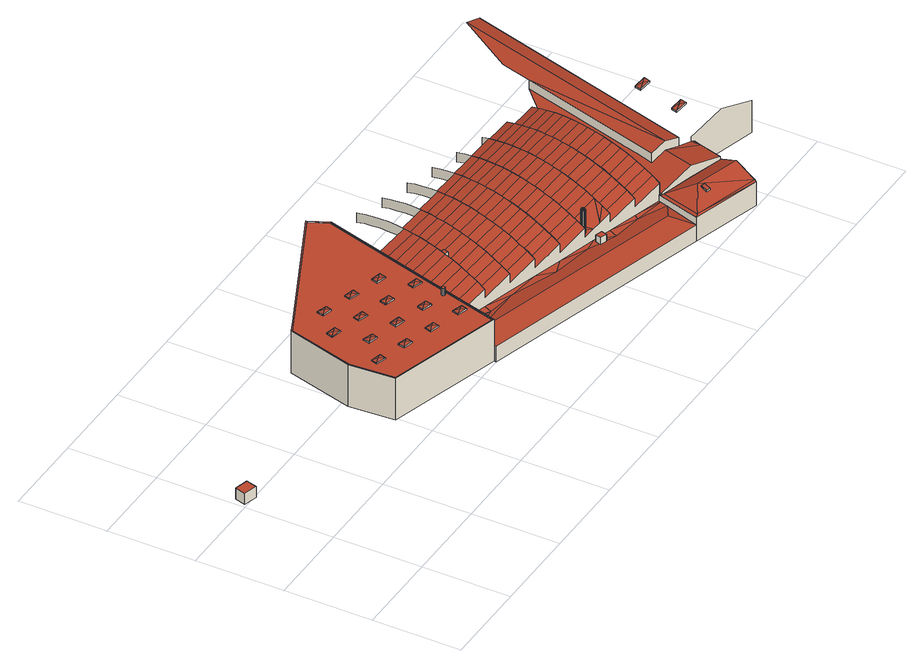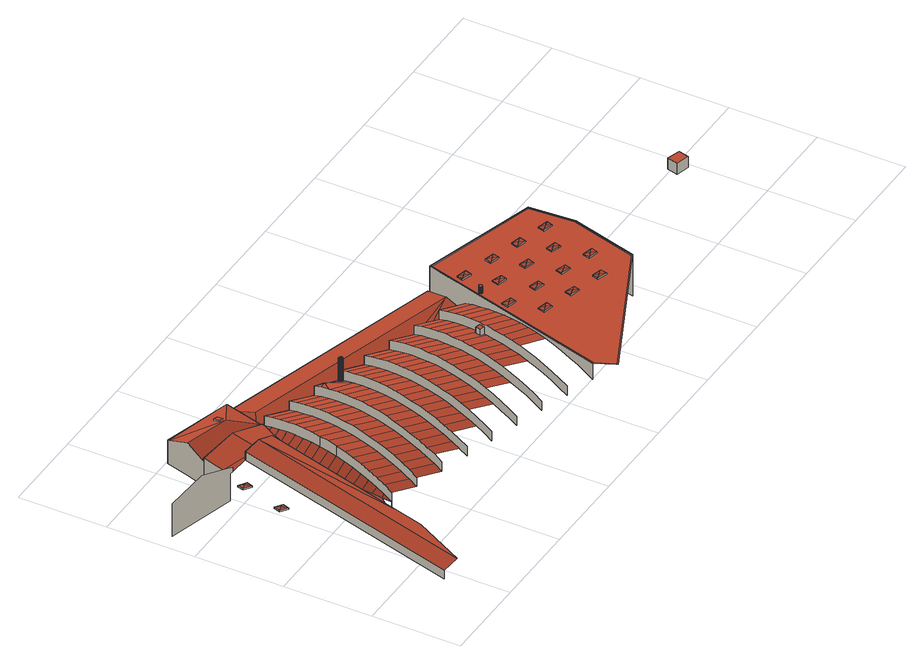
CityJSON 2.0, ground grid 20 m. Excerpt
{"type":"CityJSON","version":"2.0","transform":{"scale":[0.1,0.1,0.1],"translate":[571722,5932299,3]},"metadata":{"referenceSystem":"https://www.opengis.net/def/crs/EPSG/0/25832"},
"CityObjects":{
"building1":{"type":"Building","attributes":{"Grundfläche 2D":"7.884661","Grundhöhe NN":"3.513"},"geometry":[{"type":"Solid","lod":"3","boundaries":[[[[0,1,2,3]],[[4,5,3,2]],[[5,6,0,3]],[[6,7,1,0]],[[7,4,2,1]],[[7,6,5,4]]]],"semantics":{"surfaces":[{"type":"RoofSurface"},{"type":"WallSurface"},{"type":"GroundSurface"}],"values":[[0,1,1,1,1,2]]}}]},
"building2":{"type":"Building","attributes":{"Grundfläche 2D":"9585.259256","Grundhöhe NN":"3.189"},"children":["building2-1","building2-2","building2-3","building2-4","building2-5","building2-6","building2-7","building2-8","building2-9","building2-10","building2-11","building2-12","building2-13","building2-14","building2-15","building2-16","building2-17","building2-18","building2-19","building2-20","building2-21"],"geometry":[{"type":"MultiSurface","lod":"3","boundaries":[[[8,9,10,11]],[[12,13,14,15]],[[9,16,17,10]],[[13,18,19,14]],[[20,12,15,21]],[[8,11,22,23,24]],[[25,26,27,16,9,8,24,28,29],[15,14,19,30,31,21]],[[32,23,22,33]],[[18,13,12,20,34,35]],[[36,37,38]],[[38,37,39]],[[40,37,36]],[[41,42,43,44,45]],[[21,31,34,20]],[[39,37,46]],[[42,47,48,43]],[[39,47,42,41,45,49,50,51,52,53,54,55,56,57,58,59,60,61,62,25,29,28,24,23,36,38]],[[49,45,44,63]],[[50,49,63,64]],[[46,37,40]],[[65,66,67,68]],[[51,50,64,69]],[[66,70,71,67]],[[52,51,69,72,73]],[[23,32,74,75,36]],[[70,76,77,71]],[[53,52,73,78]],[[76,79,80,77]],[[54,53,78,81]],[[82,46,40,83]],[[79,84,85,80]],[[55,86,87,56]],[[55,54,81,86]],[[84,88,89,85]],[[90,91,92,93]],[[80,85,89,94,95,96,97,98,99,100,101,102,103,104,105,106,107,108,109,87,86,81,78,73,72,69,64,63,44,43,48,68,67,71,77]],[[91,110,111,92]],[[88,112,94,89]],[[110,113,114,111]],[[112,115,95,94]],[[83,40,116]],[[113,117,118,114]],[[115,119,96,95]],[[117,120,121,118]],[[119,122,97,96]],[[120,123,124,121]],[[125,126,127,128]],[[122,129,98,97]],[[118,121,124,130,131,132,133,134,135,136,137,138,139,140,141,142,143,144,129,122,119,115,112,88,84,79,76,70,66,65,93,92,111,114]],[[83,116,145]],[[126,146,147,127]],[[123,148,130,124]],[[74,32,33,149]],[[146,150,151,147]],[[148,152,131,130]],[[150,153,154,151]],[[152,155,132,131]],[[153,156,157,154]],[[145,116,158]],[[155,159,133,132]],[[83,145,160,161,162,163,164,165,166,167,168,169,170,171,172,173,174,175,176,125,128,90,93,65,68,48,47,39,46,82]],[[156,177,178,157]],[[175,179,180,176]],[[159,181,134,133]],[[154,157,178,182,183,184,185,186,187,188,189,190,191,192,193,194,195,196,181,159,155,152,148,123,120,117,113,110,91,90,128,127,147,151]],[[179,197,198,180]],[[177,199,182,178]],[[181,196,135,134]],[[158,116,40,36,75,200,201,202,203,204]],[[197,205,206,198]],[[199,207,183,182]],[[160,145,158,161]],[[205,208,209,206]],[[207,210,184,183]],[[211,174,173,212,213]],[[208,214,215,209]],[[213,212,173,216,211]],[[210,217,185,184]],[[161,158,204,203,202,218,219]],[[214,220,221,215]],[[217,222,186,185]],[[209,215,221,223,224,225,226,227,228,229,230,231,232,233,234,235,236,237,222,217,210,207,199,177,156,153,150,146,126,125,176,180,198,206]],[[202,162,161,219,218]],[[173,172,238,216]],[[220,239,223,221]],[[222,237,187,186]],[[171,240,172]],[[238,241,242,216]],[[239,243,224,223]],[[237,236,188,187]],[[240,238,172]],[[241,244,245,242]],[[243,246,225,224]],[[244,247,248,245]],[[246,249,226,225]],[[162,202,201]],[[247,250,251,248]],[[169,252,253,170]],[[249,254,227,226]],[[242,245,248,251,255,256,257,258,259,260,261,262,263,264,265,266,267,268,269,254,249,246,243,239,220,214,208,205,197,179,175,174,211,216]],[[250,270,255,251]],[[252,271,272,253]],[[254,269,228,227]],[[162,201,163]],[[271,273,274,272]],[[270,275,256,255]],[[269,268,229,228]],[[273,276,277,274]],[[275,278,257,256]],[[268,267,230,229]],[[200,75,74]],[[276,279,280,277]],[[278,281,258,257]],[[282,283,284,285,286,287]],[[163,201,288]],[[279,289,290,280]],[[281,291,259,258]],[[74,149,292,282,287,286,285,165,164,288,200]],[[277,280,290,293,294,295,296,297,298,299,300,301,302,303,304,305,306,307,291,281,278,275,270,250,247,244,241,238,240,171,170,253,272,274]],[[288,201,200]],[[308,284,283]],[[309,310,311,312]],[[289,313,293,290]],[[309,312,168,167]],[[291,307,260,259]],[[164,163,288]],[[313,314,294,293]],[[307,306,261,260]],[[284,315,285]],[[285,315,165]],[[316,317,315,318]],[[165,315,166]],[[166,315,317]],[[319,167,166,317,316]],[[309,167,319]],[[314,320,295,294]],[[306,305,262,261]],[[321,322,311,310]],[[316,323,324]],[[283,282,325]],[[284,326,315]],[[327,328,329,330]],[[320,331,296,295]],[[305,304,263,262]],[[332,330,322,321]],[[324,323,333,334]],[[325,282,292,335]],[[328,336,337,329]],[[331,338,297,296]],[[327,330,332]],[[322,330,329,337,339,340,341,342,343,344,345,346,347,348,349,350,351,352,353,338,331,320,314,313,289,279,276,273,271,252,169,168,312,311]],[[308,283,354]],[[355,334,333,356]],[[355,357,358,359,360,361,362,336,328,327,332,321,310,309,319,316,324,334]],[[338,353,298,297]],[[357,355,356,363,358]],[[283,325,354]],[[362,364,340,339]],[[353,352,299,298]],[[362,339,337,336]],[[358,363,365,359]],[[364,366,341,340]],[[352,351,300,299]],[[284,367,326]],[[351,350,301,300]],[[368,369,318,315,326,370]],[[360,359,365,371]],[[284,308,372,367]],[[308,354,372]],[[366,373,342,341]],[[350,349,302,301]],[[361,360,371,374]],[[373,375,343,342]],[[366,364,362,361,376,377]],[[375,378,344,343]],[[367,370,326]],[[376,361,374,379]],[[380,381,382,383,384,385,379,374,371,365,363,356,333,323,316,318,369,386,387,388,389,390,391,392,393,394]],[[395,396,387,386,397,398]],[[370,367,372,354,325,335,399,400,401]],[[377,376,379,385]],[[369,368,402,386]],[[378,403,345,344]],[[403,404,346,345]],[[405,377,385,384]],[[404,406,347,346]],[[396,407,393,392,391,390,389,388,387]],[[407,396,395]],[[408,405,384,383]],[[386,402,409,397]],[[410,408,383,382]],[[410,411,412,413,414,415,406,404,403,378,375,373,366,377,405,408]],[[406,415,348,347]],[[402,368,370,401,416,417]],[[411,410,382,381]],[[412,411,381,380]],[[417,409,402]],[[412,380,394,413]],[[413,394,414]],[[414,394,418]],[[418,419,420,414]],[[421,422,423,424,425,426,427,409,417,416]],[[397,428,429,398]],[[430,431,407,395]],[[430,395,398,429]]],"semantics":{"surfaces":[{"type":"WallSurface"},{"type":"RoofSurface"}],"values":[0,0,0,0,0,0,1,0,1,1,1,1,1,0,1,1,0,1,1,1,1,1,1,1,1,1,1,1,1,1,1,1,1,1,1,0,1,1,1,1,1,1,1,1,1,1,1,1,0,1,1,1,0,1,1,1,1,1,1,1,0,1,1,1,0,1,1,1,1,1,1,1,1,1,1,1,1,1,1,1,1,0,1,1,1,1,1,1,1,1,1,1,1,1,1,1,1,1,1,0,1,1,1,1,1,1,1,1,1,1,1,1,1,1,1,1,1,0,0,1,1,1,1,1,1,1,1,1,1,1,0,1,1,0,1,1,1,1,1,1,1,1,1,1,1,1,0,1,1,1,0,1,1,0,1,1,1,1,1,1,1,1,1,1,1,0,1,1,1,1,1,1,1,0,1,1,1,1,0,0,1,1,1,1,1,1,0,1,1,1,1,0,1,0,1,1,1,1,1,1,0,0,0,1,1]}}]},
"building2-1":{"type":"BuildingInstallation","parents":["building2"],"geometry":[{"type":"MultiSurface","lod":"3","boundaries":[[[432,433,434]],[[432,435,433]],[[432,434,436]],[[432,436,435]],[[437,434,433,438]],[[439,436,434,437]],[[440,435,436,439]],[[438,433,435,440]]],"semantics":{"surfaces":[{"type":"RoofSurface"},{"type":"WallSurface"}],"values":[0,0,0,0,1,1,1,1]}}]},
"building2-2":{"type":"BuildingInstallation","parents":["building2"],"geometry":[{"type":"MultiSurface","lod":"3","boundaries":[[[441,442,443]],[[441,444,442]],[[441,443,445]],[[441,445,444]],[[446,443,442,447]],[[448,445,443,446]],[[449,444,445,448]],[[447,442,444,449]]],"semantics":{"surfaces":[{"type":"RoofSurface"},{"type":"WallSurface"}],"values":[0,0,0,0,1,1,1,1]}}]},
"building2-3":{"type":"BuildingInstallation","parents":["building2"],"geometry":[{"type":"MultiSurface","lod":"3","boundaries":[[[450,451,452]],[[450,453,451]],[[450,452,454]],[[450,454,453]],[[455,452,451,456]],[[457,454,452,455]],[[458,453,454,457]],[[456,451,453,458]]],"semantics":{"surfaces":[{"type":"RoofSurface"},{"type":"WallSurface"}],"values":[0,0,0,0,1,1,1,1]}}]},
"building2-4":{"type":"BuildingInstallation","parents":["building2"],"geometry":[{"type":"MultiSurface","lod":"3","boundaries":[[[459,460,461]],[[459,462,460]],[[459,461,463]],[[459,463,462]],[[464,461,460,465]],[[466,463,461,464]],[[467,462,463,466]],[[465,460,462,467]]],"semantics":{"surfaces":[{"type":"RoofSurface"},{"type":"WallSurface"}],"values":[0,0,0,0,1,1,1,1]}}]},
"building2-5":{"type":"BuildingInstallation","parents":["building2"],"geometry":[{"type":"MultiSurface","lod":"3","boundaries":[[[468,469,470]],[[468,471,469]],[[468,470,472]],[[468,472,471]],[[473,470,469,474]],[[475,472,470,473]],[[476,471,472,475]],[[474,469,471,476]]],"semantics":{"surfaces":[{"type":"RoofSurface"},{"type":"WallSurface"}],"values":[0,0,0,0,1,1,1,1]}}]},
"building2-6":{"type":"BuildingInstallation","parents":["building2"],"geometry":[{"type":"MultiSurface","lod":"3","boundaries":[[[477,478,479]],[[477,480,478]],[[477,479,481]],[[477,481,480]],[[482,479,478,483]],[[484,481,479,482]],[[485,480,481,484]],[[483,478,480,485]]],"semantics":{"surfaces":[{"type":"RoofSurface"},{"type":"WallSurface"}],"values":[0,0,0,0,1,1,1,1]}}]},
"building2-7":{"type":"BuildingInstallation","parents":["building2"],"geometry":[{"type":"MultiSurface","lod":"3","boundaries":[[[486,487,488]],[[486,489,487]],[[486,488,490]],[[486,490,489]],[[491,488,487,492]],[[493,490,488,491]],[[494,489,490,493]],[[492,487,489,494]]],"semantics":{"surfaces":[{"type":"RoofSurface"},{"type":"WallSurface"}],"values":[0,0,0,0,1,1,1,1]}}]},
"building2-8":{"type":"BuildingInstallation","parents":["building2"],"geometry":[{"type":"MultiSurface","lod":"3","boundaries":[[[495,496,497]],[[495,498,496]],[[495,497,499]],[[495,499,498]],[[500,497,496,501]],[[502,499,497,500]],[[503,498,499,502]],[[501,496,498,503]]],"semantics":{"surfaces":[{"type":"RoofSurface"},{"type":"WallSurface"}],"values":[0,0,0,0,1,1,1,1]}}]},
"building2-9":{"type":"BuildingInstallation","parents":["building2"],"geometry":[{"type":"MultiSurface","lod":"3","boundaries":[[[504,505,506]],[[504,507,505]],[[504,506,508]],[[504,508,507]],[[509,506,505,510]],[[511,508,506,509]],[[512,507,508,511]],[[510,505,507,512]]],"semantics":{"surfaces":[{"type":"RoofSurface"},{"type":"WallSurface"}],"values":[0,0,0,0,1,1,1,1]}}]},
"building2-10":{"type":"BuildingInstallation","parents":["building2"],"geometry":[{"type":"MultiSurface","lod":"3","boundaries":[[[513,514,515]],[[513,516,514]],[[513,515,517]],[[513,517,516]],[[518,515,514,519]],[[520,517,515,518]],[[521,516,517,520]],[[519,514,516,521]]],"semantics":{"surfaces":[{"type":"RoofSurface"},{"type":"WallSurface"}],"values":[0,0,0,0,1,1,1,1]}}]},
"building2-11":{"type":"BuildingInstallation","parents":["building2"],"geometry":[{"type":"MultiSurface","lod":"3","boundaries":[[[522,523,524]],[[522,525,523]],[[522,524,526]],[[522,526,525]],[[527,524,523,528]],[[529,526,524,527]],[[530,525,526,529]],[[528,523,525,530]]],"semantics":{"surfaces":[{"type":"RoofSurface"},{"type":"WallSurface"}],"values":[0,0,0,0,1,1,1,1]}}]},
"building2-12":{"type":"BuildingInstallation","parents":["building2"],"geometry":[{"type":"MultiSurface","lod":"3","boundaries":[[[531,532,533]],[[531,534,532]],[[531,533,535]],[[531,535,534]],[[536,533,532,537]],[[538,535,533,536]],[[539,534,535,538]],[[537,532,534,539]]],"semantics":{"surfaces":[{"type":"RoofSurface"},{"type":"WallSurface"}],"values":[0,0,0,0,1,1,1,1]}}]},
"building2-13":{"type":"BuildingInstallation","parents":["building2"],"geometry":[{"type":"MultiSurface","lod":"3","boundaries":[[[540,541,542,543,544,545,546,547,548,549,550,551]],[[552,549,548,553]],[[553,548,547,554]],[[555,550,549,552]],[[556,551,550,555]],[[557,540,551,556]],[[558,541,540,557]],[[559,542,541,558]],[[560,543,542,559]],[[561,544,543,560]],[[562,545,544,561]],[[563,546,545,562]],[[554,547,546,563]]],"semantics":{"surfaces":[{"type":"RoofSurface"},{"type":"WallSurface"}],"values":[0,1,1,1,1,1,1,1,1,1,1,1,1]}}]},
"building2-14":{"type":"BuildingInstallation","parents":["building2"],"geometry":[{"type":"MultiSurface","lod":"3","boundaries":[[[564,565,566]],[[564,567,565]],[[564,566,568]],[[564,568,567]],[[569,566,565,570]],[[571,568,566,569]],[[572,567,568,571]],[[570,565,567,572]]],"semantics":{"surfaces":[{"type":"RoofSurface"},{"type":"WallSurface"}],"values":[0,0,0,0,1,1,1,1]}}]},
"building2-15":{"type":"BuildingInstallation","parents":["building2"],"geometry":[{"type":"MultiSurface","lod":"3","boundaries":[[[573,574,575]],[[573,576,574]],[[573,575,577]],[[573,577,576]],[[578,575,574,579]],[[580,577,575,578]],[[581,576,577,580]],[[579,574,576,581]]],"semantics":{"surfaces":[{"type":"RoofSurface"},{"type":"WallSurface"}],"values":[0,0,0,0,1,1,1,1]}}]},
"building2-16":{"type":"BuildingInstallation","parents":["building2"],"geometry":[{"type":"MultiSurface","lod":"3","boundaries":[[[582,583,584,585]],[[586,587,585,584]],[[582,585,587,588]],[[588,589,583,582]],[[584,583,589,586]]],"semantics":{"surfaces":[{"type":"RoofSurface"},{"type":"WallSurface"}],"values":[0,1,1,1,1]}}]},
"building2-17":{"type":"BuildingInstallation","parents":["building2"],"geometry":[{"type":"MultiSurface","lod":"3","boundaries":[[[590,591,592,593]],[[591,594,592]],[[590,593,595]],[[591,596,594]],[[597,590,595,598]],[[599,597,598,600]],[[599,600,601]],[[602,599,601,603]],[[602,603,604]],[[602,604,605]],[[606,602,605,607]],[[608,606,607,609]],[[610,608,609,611]],[[610,611,612]],[[613,610,612,614]],[[613,614,615]],[[616,613,615,617]],[[618,616,617,619]],[[620,618,619,621]],[[622,620,621,623]],[[622,623,624]],[[625,622,624,626]],[[627,625,626,628]],[[627,628,629]],[[630,627,629,631]],[[630,631,632]],[[633,630,632,634]],[[635,633,634,636]],[[637,635,636,638]],[[591,637,638,596]],[[590,597,599,602,606,608,610,613,616,618,620,622,625,627,630,633,635,637,591]],[[639,640,593,592]],[[640,641,595,593]],[[642,643,594,596]],[[643,639,592,594]],[[641,644,598,595]],[[644,645,600,598]],[[645,646,601,600]],[[646,647,603,601]],[[647,212,604,603]],[[212,648,605,604]],[[648,649,607,605]],[[649,650,609,607]],[[650,651,611,609]],[[651,652,612,611]],[[652,653,614,612]],[[653,213,615,614]],[[213,654,617,615]],[[654,655,619,617]],[[655,656,621,619]],[[656,657,623,621]],[[657,658,624,623]],[[658,659,626,624]],[[659,660,628,626]],[[660,661,629,628]],[[661,662,631,629]],[[662,663,632,631]],[[663,664,634,632]],[[664,665,636,634]],[[665,666,638,636]],[[666,642,596,638]]],"semantics":{"surfaces":[{"type":"RoofSurface"},{"type":"WallSurface"}],"values":[0,0,0,0,0,0,0,0,0,0,0,0,0,0,0,0,0,0,0,0,0,0,0,0,0,0,0,0,0,0,0,1,1,1,1,1,1,1,1,1,1,1,1,1,1,1,1,1,1,1,1,1,1,1,1,1,1,1,1,1,1]}}]},
"building2-18":{"type":"BuildingInstallation","parents":["building2"],"geometry":[{"type":"MultiSurface","lod":"3","boundaries":[[[667,668,669,670,671,672,673,674,675,676]],[[677,203,678,218,679,680,673,672,671,670,669,668]],[[219,681,674,673,680]],[[681,682,683,204,684,667,676,675,674]],[[684,677,668,667]]],"semantics":{"surfaces":[{"type":"RoofSurface"},{"type":"WallSurface"}],"values":[0,1,1,1,1]}}]},
"building2-19":{"type":"BuildingInstallation","parents":["building2"],"geometry":[{"type":"MultiSurface","lod":"3","boundaries":[[[685,686,687,688]],[[688,687,689,690]],[[685,688,690,691]],[[686,685,691,692]],[[687,686,692,689]]],"semantics":{"surfaces":[{"type":"RoofSurface"},{"type":"WallSurface"}],"values":[0,1,1,1,1]}}]},
"building2-20":{"type":"BuildingInstallation","parents":["building2"],"geometry":[{"type":"MultiSurface","lod":"3","boundaries":[[[693,694,695]],[[693,696,694]],[[693,695,697]],[[693,697,696]],[[695,694,698,699]],[[697,695,699,700]],[[696,697,700,701]],[[694,696,701,698]]],"semantics":{"surfaces":[{"type":"RoofSurface"},{"type":"WallSurface"}],"values":[0,0,0,0,1,1,1,1]}}]},
"building2-21":{"type":"BuildingInstallation","parents":["building2"],"geometry":[{"type":"MultiSurface","lod":"3","boundaries":[[[702,703,704]],[[702,705,703]],[[702,704,706]],[[702,706,705]],[[704,703,707,708]],[[706,704,708,709]],[[705,706,709,710]],[[703,705,710,707]]],"semantics":{"surfaces":[{"type":"RoofSurface"},{"type":"WallSurface"}],"values":[0,0,0,0,1,1,1,1]}}]}
},
"vertices":[
[37,395,32],[44,420,32],[14,428,32],[7,404,32],[14,428,5],[7,404,5],[37,395,5],[44,420,5],
[397,280,105],[390,384,105],[390,384,2],[397,280,2],[399,282,103],[393,384,103],[393,384,105],[399,282,105],[432,536,105],[432,536,2],[434,534,103],[434,534,105],[659,208,103],[659,208,105],[661,205,2],[661,205,42],[661,205,105],[783,642,105],[762,688,105],[461,549,105],[673,249,105],[684,288,105],[761,684,105],[780,642,105],[660,200,41],[660,200,2],[780,642,103],[761,684,103],[673,249,53],[749,262,46],[684,288,45],[687,300,46],[822,253,43],[696,330,76],[693,320,73],[764,301,96],[769,322,102],[699,341,79],[758,281,46],[687,300,65],[758,281,88],[705,362,85],[711,384,90],[717,405,94],[723,427,97],[729,449,98],[735,471,99],[741,494,98],[747,516,97],[754,538,94],[760,559,90],[766,581,85],[771,602,79],[777,622,73],[783,642,65],[775,343,108],[781,364,113],[826,262,88],[831,282,96],[764,301,73],[758,281,65],[787,386,116],[837,303,102],[769,322,79],[792,402,118],[793,408,119],[1200,49,41],[1186,105,53],[843,324,108],[775,343,85],[800,430,120],[849,345,113],[781,364,89],[806,452,121],[826,262,46],[893,243,46],[855,367,116],[787,386,93],[812,474,120],[818,496,119],[861,389,119],[793,408,96],[893,243,88],[899,263,96],[831,282,73],[826,262,65],[800,430,97],[806,452,98],[812,474,97],[818,496,96],[824,518,93],[830,539,89],[836,561,85],[842,582,79],[848,603,73],[853,623,65],[853,623,88],[848,603,96],[842,582,102],[836,561,108],[830,539,113],[824,518,116],[904,284,102],[837,303,79],[867,411,120],[910,305,108],[843,324,85],[873,433,121],[925,213,46],[916,326,113],[849,345,89],[879,455,120],[922,348,116],[855,367,93],[886,477,119],[928,370,119],[861,389,96],[960,224,88],[966,245,96],[899,263,73],[893,243,65],[892,499,116],[867,411,97],[873,433,98],[879,455,97],[886,477,96],[892,499,93],[898,521,89],[904,542,85],[909,563,79],[915,584,73],[921,604,65],[921,604,88],[915,584,96],[909,563,102],[904,542,108],[898,521,113],[960,224,46],[972,265,102],[904,284,79],[934,392,120],[1200,49,2],[978,286,108],[910,305,85],[941,414,121],[984,308,113],[916,326,89],[947,436,120],[990,329,116],[922,348,93],[1024,197,43],[953,458,119],[1028,206,46],[1053,199,46],[1096,187,46],[1163,168,46],[1228,150,46],[1228,150,60],[1230,149,61],[1230,149,88],[1163,168,65],[1163,168,88],[1096,187,65],[1096,187,88],[1068,194,79],[1053,199,73],[1028,206,65],[1028,206,88],[960,224,65],[996,351,119],[928,370,96],[1033,226,96],[966,245,73],[959,480,116],[934,392,97],[941,414,98],[947,436,97],[953,458,96],[959,480,93],[965,502,89],[971,523,85],[977,544,79],[983,565,73],[988,585,65],[988,585,88],[983,565,96],[977,544,102],[971,523,108],[965,502,113],[1039,246,102],[972,265,79],[1002,373,120],[1222,128,45],[1159,159,43],[1086,167,46],[1063,178,45],[1049,185,44],[1045,267,108],[978,286,85],[1008,395,121],[1051,289,113],[984,308,89],[1014,417,120],[1033,226,73],[1041,214,73],[1038,219,73],[1057,311,116],[990,329,93],[1039,246,79],[1020,440,119],[1066,186,46],[1061,191,46],[1063,332,119],[996,351,96],[1026,461,116],[1002,373,97],[1008,395,98],[1014,417,97],[1020,440,96],[1026,461,93],[1033,483,89],[1038,504,85],[1044,526,79],[1050,546,73],[1056,566,65],[1056,566,88],[1050,546,96],[1044,526,102],[1038,504,108],[1033,483,113],[1107,228,102],[1069,355,120],[1101,207,96],[1113,249,108],[1045,267,85],[1076,377,121],[1119,270,113],[1051,289,89],[1082,399,120],[1125,292,116],[1057,311,93],[1088,421,119],[1131,314,119],[1063,332,96],[1169,188,96],[1101,207,73],[1094,443,116],[1069,355,97],[1076,377,98],[1082,399,97],[1088,421,96],[1094,443,93],[1100,464,89],[1106,486,85],[1112,507,79],[1118,527,73],[1123,548,65],[1123,548,88],[1118,527,96],[1112,507,102],[1106,486,108],[1100,464,113],[1137,336,120],[1175,209,102],[1107,228,79],[1181,230,108],[1113,249,85],[1143,358,121],[1187,251,113],[1119,270,89],[1149,380,120],[1193,273,116],[1125,292,93],[1156,402,119],[1200,48,60],[1206,51,64],[1231,141,64],[1227,145,60],[1222,128,60],[1200,49,60],[1227,145,46],[1199,295,119],[1131,314,96],[1162,424,116],[1200,48,2],[1137,336,97],[1143,358,98],[1149,380,97],[1156,402,96],[1162,424,93],[1168,445,89],[1174,467,85],[1180,488,79],[1185,509,73],[1191,529,65],[1191,529,88],[1185,509,96],[1180,488,102],[1174,467,108],[1168,445,113],[1272,86,83],[1236,169,96],[1242,190,102],[1175,209,79],[1169,188,73],[1205,317,120],[1211,339,121],[1229,144,62],[1231,149,65],[1231,149,61],[1229,144,65],[1231,149,88],[1217,361,120],[1248,211,108],[1181,230,85],[1243,168,67],[1236,169,72],[1360,3,60],[1310,122,62],[1254,233,113],[1260,254,116],[1193,273,93],[1187,251,89],[1223,383,119],[1254,232,113],[1254,187,69],[1242,190,78],[1360,3,2],[1266,276,119],[1199,295,96],[1229,405,116],[1205,317,97],[1211,339,98],[1217,361,97],[1223,383,96],[1229,405,93],[1235,427,89],[1241,448,85],[1247,469,79],[1253,490,73],[1259,510,65],[1259,510,88],[1253,490,96],[1247,469,102],[1241,448,108],[1235,427,113],[1362,8,62],[1248,211,84],[1265,207,70],[1254,232,88],[1254,233,88],[1260,254,91],[1266,276,94],[1272,298,95],[1272,298,120],[1275,227,72],[1278,320,121],[1284,248,73],[1284,342,120],[1387,97,64],[1387,100,69],[1310,122,89],[1387,100,62],[1292,269,73],[1375,57,83],[1290,364,119],[1299,291,74],[1297,386,116],[1278,320,96],[1284,342,95],[1303,408,113],[1306,312,74],[1326,447,69],[1325,424,70],[1323,402,72],[1320,379,73],[1316,357,73],[1312,335,74],[1330,192,89],[1293,202,78],[1305,243,79],[1313,274,79],[1321,301,79],[1324,311,79],[1326,318,79],[1386,531,79],[1327,469,67],[1330,192,111],[1293,202,101],[1365,182,80],[1365,182,101],[1375,57,2],[1387,97,2],[1387,100,2],[1402,152,69],[1309,429,108],[1314,450,102],[1290,364,94],[1320,471,96],[1386,531,101],[1297,386,91],[1401,173,70],[1303,408,88],[1309,429,84],[1314,450,78],[1320,471,72],[1326,491,65],[1326,491,88],[1407,171,2],[1407,171,69],[1327,491,65],[1327,491,45],[1326,491,45],[1413,169,2],[1564,127,2],[1564,127,41],[1564,127,82],[1483,150,107],[1413,169,86],[1401,173,82],[1515,715,80],[1515,715,101],[1479,725,111],[1405,601,101],
[435,341,108],[445,330,106],[449,345,106],[422,337,106],[426,351,106],[449,345,103],[445,330,103],[426,351,103],[422,337,103],
[508,321,108],[517,310,106],[521,325,106],[494,316,106],[498,331,106],[521,325,103],[517,310,103],[498,331,103],[494,316,103],
[488,388,108],[497,378,106],[501,392,106],[474,384,106],[478,399,106],[501,392,103],[497,378,103],[478,399,103],[474,384,103],
[469,461,108],[479,451,106],[483,466,106],[455,457,106],[460,472,106],[483,466,103],[479,451,103],[460,472,103],[455,457,103],
[580,301,108],[589,290,106],[593,305,106],[566,296,106],[570,311,106],[593,305,103],[589,290,103],[570,311,103],[566,296,103],
[560,368,108],[570,358,106],[574,373,106],[547,364,106],[551,379,106],[574,373,103],[570,358,103],[551,379,103],[547,364,103],
[541,441,108],[551,430,106],[555,445,106],[528,437,106],[532,451,106],[555,445,103],[551,430,103],[532,451,103],[528,437,103],
[522,511,108],[531,501,106],[535,515,106],[508,507,106],[512,522,106],[535,515,103],[531,501,103],[512,522,103],[508,507,103],
[633,348,108],[643,337,106],[647,352,106],[620,344,106],[624,358,106],[647,352,103],[643,337,103],[624,358,103],[620,344,103],
[655,279,108],[664,269,106],[668,283,106],[641,275,106],[645,290,106],[668,283,103],[664,269,103],[645,290,103],[641,275,103],
[613,421,108],[623,410,106],[627,425,106],[600,417,106],[604,431,106],[627,425,103],[623,410,103],[604,431,103],[600,417,103],
[594,491,108],[604,480,106],[608,495,106],[581,487,106],[585,501,106],[608,495,103],[604,480,103],[585,501,103],[581,487,103],
[682,332,120],[684,330,120],[686,330,120],[688,331,120],[690,332,120],[690,334,120],[689,336,120],[688,338,120],[686,338,120],[684,338,120],[682,336,120],[682,334,120],[684,338,103],[686,338,103],[688,338,103],[682,336,103],[682,334,103],[682,332,103],[684,330,103],[686,330,103],[688,331,103],[690,332,103],[690,334,103],[689,336,103],
[688,400,108],[698,389,106],[702,404,106],[675,396,106],[679,410,106],[702,404,103],[698,389,103],[679,410,103],[675,396,103],
[667,470,108],[677,460,106],[681,475,106],[654,466,106],[658,481,106],[681,475,103],[677,460,103],[658,481,103],[654,466,103],
[789,390,113],[801,387,113],[804,399,113],[793,402,113],[804,399,99],[793,402,95],[789,390,94],[801,387,98],
[1037,212,130],[1036,212,130],[1036,209,126],[1037,209,126],[1035,209,126],[1038,210,126],[1034,210,126],[1038,212,130],[1039,210,126],[1038,213,130],[1040,211,126],[1041,212,126],[1039,214,130],[1041,213,126],[1041,214,126],[1041,215,126],[1039,215,130],[1041,216,126],[1038,215,130],[1041,217,126],[1038,216,130],[1040,218,126],[1039,218,126],[1037,216,130],[1039,219,126],[1038,219,126],[1037,217,130],[1037,219,126],[1036,217,130],[1036,219,126],[1036,216,130],[1035,219,126],[1035,216,130],[1034,218,126],[1033,218,126],[1035,215,130],[1032,217,126],[1034,215,130],[1032,216,126],[1032,215,126],[1034,214,130],[1032,214,126],[1032,213,126],[1034,213,130],[1032,212,126],[1035,213,130],[1033,211,126],[1035,212,130],[1033,210,126],[1036,209,70],[1037,209,70],[1038,210,70],[1034,210,69],[1035,209,69],[1039,210,71],[1040,211,72],[1041,212,72],[1041,213,72],[1041,215,73],[1041,216,73],[1041,217,73],[1040,218,73],[1039,218,73],[1039,219,73],[1037,219,72],[1036,219,72],[1035,219,71],[1034,218,71],[1033,218,70],[1032,217,70],[1032,216,69],[1032,215,69],[1032,214,69],[1032,213,69],[1032,212,68],[1033,211,69],[1033,210,69],
[1048,181,62],[1063,176,62],[1063,178,62],[1065,185,62],[1066,186,62],[1066,187,62],[1067,189,62],[1051,194,62],[1050,191,62],[1050,189,62],[1063,176,45],[1065,185,46],[1066,187,46],[1067,189,46],[1051,194,46],[1050,191,45],[1050,189,45],[1048,181,45],
[1270,78,82],[1266,63,78],[1276,60,78],[1280,75,82],[1276,60,74],[1280,75,80],[1270,78,80],[1266,63,74],
[1461,234,101],[1475,238,102],[1450,245,95],[1471,224,102],[1446,231,95],[1475,238,98],[1450,245,91],[1446,231,91],[1471,224,98],
[1488,332,101],[1502,336,102],[1478,343,95],[1498,321,102],[1474,328,95],[1502,336,98],[1478,343,91],[1474,328,91],[1498,321,98]
]}
